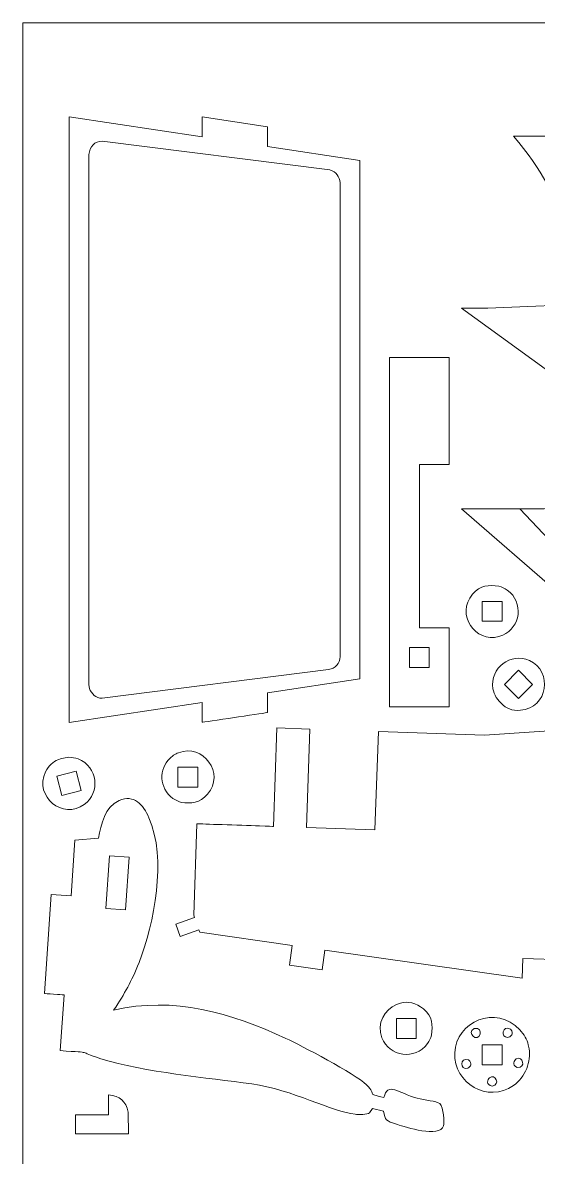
# Model space of a CAD drawing. Header units: centimetres. Extents: x -91 to 54, y -26 to 4.
# Drawn here: x -59.89 to -52.09, y -13 to 4.15 of the extents above; entities that cross this region are included whole.
import ezdxf

# ---------------------------------------------------------------- set-up
doc = ezdxf.new("R2010")
doc.units = ezdxf.units.CM
doc.header["$MEASUREMENT"] = 0
doc.layers.add('Camada 1', color=7, linetype='Continuous')

msp = doc.modelspace()

# ---------------------------------------------------------------- linework, layer by layer
at = {"layer": 'Camada 1', "color": 1, "lineweight": 0}
msp.add_lwpolyline([(-59.88543, -25.54968), (-38.88543, -25.54968), (-38.88543, 4.15032), (-59.88543, 4.15032), (-59.88543, -25.54968)], close=True, dxfattribs=at)
at = {"layer": 'Camada 1', "lineweight": 9}
for points, knots in [([(-56.67976, -6.35093), (-56.67976, -6.35093), (-56.62094, -6.34215), (-56.62094, -6.34215), (-56.62094, -6.34215), (-56.39333, -6.30819), (-56.18145, -6.27655), (-56.18145, -6.27655), (-56.18145, -6.27655), (-56.18145, -6.27655), (-56.18134, -5.97685), (-56.18134, -5.97685), (-56.18134, -5.97685), (-56.18134, -5.97685), (-54.78722, -5.76884), (-54.78722, -5.76884), (-54.78722, -5.76884), (-54.78722, -5.76884), (-54.7872, 2.06942), (-54.7872, 2.06942), (-54.7872, 2.06942), (-54.7872, 2.06942), (-56.18142, 2.27747), (-56.18142, 2.27747), (-56.18142, 2.27747), (-56.18142, 2.27747), (-56.18142, 2.57746), (-56.18142, 2.57746), (-56.18142, 2.57746), (-56.18142, 2.57746), (-57.17042, 2.72505), (-57.17042, 2.72505), (-57.17042, 2.72505), (-57.17042, 2.72505), (-57.17042, 2.42506), (-57.17042, 2.42506), (-57.17042, 2.42506), (-57.17042, 2.42506), (-59.18308, 2.72543), (-59.18308, 2.72543), (-59.18308, 2.72543), (-59.18308, 2.72543), (-59.18366, -6.4248), (-59.18366, -6.4248), (-59.18366, -6.4248), (-59.18366, -6.4248), (-57.17032, -6.12441), (-57.17032, -6.12441), (-57.17032, -6.12441), (-57.17032, -6.12441), (-57.17045, -6.42417), (-57.17045, -6.42417), (-57.17045, -6.42417), (-57.17045, -6.42417), (-56.92573, -6.38764), (-56.67976, -6.35093)], [0, 0, 0, 0, 0.06666667, 0.06666667, 0.06666667, 0.06666667, 0.13333333, 0.13333333, 0.13333333, 0.13333333, 0.2, 0.2, 0.2, 0.2, 0.26666667, 0.26666667, 0.26666667, 0.26666667, 0.33333333, 0.33333333, 0.33333333, 0.33333333, 0.4, 0.4, 0.4, 0.4, 0.46666667, 0.46666667, 0.46666667, 0.46666667, 0.53333333, 0.53333333, 0.53333333, 0.53333333, 0.6, 0.6, 0.6, 0.6, 0.66666667, 0.66666667, 0.66666667, 0.66666667, 0.73333333, 0.73333333, 0.73333333, 0.73333333, 0.8, 0.8, 0.8, 0.8, 0.86666667, 0.86666667, 0.86666667, 0.86666667, 1, 1, 1, 1]), ([(-51.64516, 0.90433), (-51.64516, 0.90433), (-51.66059, 0.96315), (-51.66059, 0.96315), (-51.66059, 0.96315), (-51.81255, 1.52721), (-52.033, 1.91967), (-52.46168, 2.4357), (-52.46168, 2.4357), (-52.46168, 2.4357), (-39.72736, 2.4357), (-39.72736, 2.4357), (-39.72736, 2.4357), (-39.58797, 2.4357), (-39.44857, 2.4357), (-39.30918, 2.4357), (-39.30918, 2.4357), (-39.30918, 2.4357), (-39.4633, 2.31915), (-39.4633, 2.31915), (-39.4633, 2.31915), (-39.73042, 2.10428), (-39.96537, 1.79758), (-40.11545, 1.4896), (-40.11545, 1.4896), (-40.26459, 1.18357), (-40.31862, 0.94568), (-40.34737, 0.64367), (-40.34737, 0.64367), (-40.34737, 0.64367), (-40.3526, 0.58484), (-40.3526, 0.58484), (-40.3526, 0.58484), (-40.35582, 0.54609), (-40.35872, 0.50622), (-40.36143, 0.46495), (-40.36143, 0.46495), (-40.36143, 0.46495), (-51.56512, 0.5442), (-51.56512, 0.5442), (-51.56512, 0.5442), (-51.59006, 0.67261), (-51.61642, 0.79193), (-51.64516, 0.90433)], [0, 0, 0, 0, 0.08333333, 0.08333333, 0.08333333, 0.08333333, 0.16666667, 0.16666667, 0.16666667, 0.16666667, 0.25, 0.25, 0.25, 0.25, 0.33333333, 0.33333333, 0.33333333, 0.33333333, 0.41666667, 0.41666667, 0.41666667, 0.41666667, 0.5, 0.5, 0.5, 0.5, 0.58333333, 0.58333333, 0.58333333, 0.58333333, 0.66666667, 0.66666667, 0.66666667, 0.66666667, 0.75, 0.75, 0.75, 0.75, 0.83333333, 0.83333333, 0.83333333, 0.83333333, 1, 1, 1, 1]), ([(-58.87687, -5.91075), (-58.8425, -5.99398), (-58.78082, -6.06124), (-58.68525, -6.05944), (-58.68525, -6.05944), (-58.68525, -6.05944), (-55.25949, -5.62779), (-55.25949, -5.62779), (-55.25949, -5.62779), (-55.15393, -5.60718), (-55.09266, -5.53668), (-55.08561, -5.42955), (-55.08561, -5.42955), (-55.08561, -5.42955), (-55.08559, 1.73009), (-55.08559, 1.73009), (-55.08559, 1.73009), (-55.09153, 1.82027), (-55.14552, 1.90382), (-55.2375, 1.92399), (-55.2375, 1.92399), (-55.2375, 1.92399), (-58.68522, 2.36009), (-58.68522, 2.36009), (-58.68522, 2.36009), (-58.78892, 2.36363), (-58.87714, 2.27122), (-58.88314, 2.16009), (-58.88314, 2.16009), (-58.88314, 2.16009), (-58.88363, -5.85938), (-58.88363, -5.85938), (-58.88363, -5.85938), (-58.88363, -5.85938), (-58.87687, -5.91075), (-58.87687, -5.91075)], [0, 0, 0, 0, 0.1, 0.1, 0.1, 0.1, 0.2, 0.2, 0.2, 0.2, 0.3, 0.3, 0.3, 0.3, 0.4, 0.4, 0.4, 0.4, 0.5, 0.5, 0.5, 0.5, 0.6, 0.6, 0.6, 0.6, 0.7, 0.7, 0.7, 0.7, 0.8, 0.8, 0.8, 0.8, 1, 1, 1, 1]), ([(-51.44504, -1.0984), (-51.44504, -1.0984), (-51.38622, -1.14088), (-51.38622, -1.14088), (-51.38622, -1.14088), (-51.29016, -1.21027), (-51.19859, -1.27639), (-51.19859, -1.27639), (-51.19859, -1.27639), (-51.19859, -1.27639), (-51.37423, -1.51958), (-51.37423, -1.51958), (-51.37423, -1.51958), (-51.37423, -1.51958), (-49.73175, -2.70576), (-49.73175, -2.70576), (-49.73175, -2.70576), (-49.73175, -2.70576), (-46.17234, -2.70576), (-46.17234, -2.70576), (-46.17234, -2.70576), (-46.17234, -2.70576), (-46.17234, -2.4058), (-46.17234, -2.4058), (-46.17234, -2.4058), (-46.17234, -2.4058), (-45.17245, -2.4058), (-45.17245, -2.4058), (-45.17245, -2.4058), (-45.17245, -2.4058), (-45.17245, -2.70576), (-45.17245, -2.70576), (-45.17245, -2.70576), (-45.17245, -2.70576), (-42.73804, -2.70576), (-42.73804, -2.70576), (-42.73804, -2.70576), (-42.53003, -2.7014), (-42.35649, -2.63645), (-42.20397, -2.49519), (-42.20397, -2.49519), (-42.00929, -2.31487), (-41.80309, -2.14661), (-41.60138, -1.97414), (-41.60138, -1.97414), (-41.60138, -1.97414), (-41.79806, -1.74765), (-41.79806, -1.74765), (-41.79806, -1.74765), (-41.79806, -1.74765), (-41.00533, -1.05931), (-41.00533, -1.05931), (-41.00533, -1.05931), (-41.00533, -1.05931), (-40.80866, -1.28579), (-40.80866, -1.28579), (-40.80866, -1.28579), (-40.80866, -1.28579), (-39.32241, 0.00476), (-39.32241, 0.00476), (-39.32241, 0.00476), (-39.32241, 0.00476), (-39.58641, 0.00484), (-40.00671, 0.00494), (-40.00671, 0.00494), (-40.00671, 0.00494), (-40.06553, 0.00495), (-40.06553, 0.00495), (-40.06553, 0.00495), (-41.74168, 0.00538), (-45.67138, 0.00641), (-45.67138, 0.00641), (-45.67138, 0.00641), (-45.67138, 0.00641), (-48.91563, 0.00467), (-48.91563, 0.00467), (-48.91563, 0.00467), (-48.91563, 0.00467), (-51.15369, -0.09242), (-51.15369, -0.09242), (-51.15369, -0.09242), (-51.15369, -0.09242), (-52.8485, -0.16599), (-52.8485, -0.16599), (-52.8485, -0.16599), (-52.8485, -0.16599), (-53.24845, -0.16599), (-53.24845, -0.16599), (-53.24845, -0.16599), (-53.24845, -0.16599), (-51.77951, -1.22687), (-51.77951, -1.22687), (-51.77951, -1.22687), (-51.77951, -1.22687), (-51.60388, -0.98368), (-51.60388, -0.98368), (-51.60388, -0.98368), (-51.60388, -0.98368), (-51.52982, -1.03716), (-51.44504, -1.0984)], [0, 0, 0, 0, 0.03846154, 0.03846154, 0.03846154, 0.03846154, 0.07692308, 0.07692308, 0.07692308, 0.07692308, 0.11538462, 0.11538462, 0.11538462, 0.11538462, 0.15384615, 0.15384615, 0.15384615, 0.15384615, 0.19230769, 0.19230769, 0.19230769, 0.19230769, 0.23076923, 0.23076923, 0.23076923, 0.23076923, 0.26923077, 0.26923077, 0.26923077, 0.26923077, 0.30769231, 0.30769231, 0.30769231, 0.30769231, 0.34615385, 0.34615385, 0.34615385, 0.34615385, 0.38461538, 0.38461538, 0.38461538, 0.38461538, 0.42307692, 0.42307692, 0.42307692, 0.42307692, 0.46153846, 0.46153846, 0.46153846, 0.46153846, 0.5, 0.5, 0.5, 0.5, 0.53846154, 0.53846154, 0.53846154, 0.53846154, 0.57692308, 0.57692308, 0.57692308, 0.57692308, 0.61538462, 0.61538462, 0.61538462, 0.61538462, 0.65384615, 0.65384615, 0.65384615, 0.65384615, 0.69230769, 0.69230769, 0.69230769, 0.69230769, 0.73076923, 0.73076923, 0.73076923, 0.73076923, 0.76923077, 0.76923077, 0.76923077, 0.76923077, 0.80769231, 0.80769231, 0.80769231, 0.80769231, 0.84615385, 0.84615385, 0.84615385, 0.84615385, 0.88461538, 0.88461538, 0.88461538, 0.88461538, 0.92307692, 0.92307692, 0.92307692, 0.92307692, 1, 1, 1, 1]), ([(-53.70883, -2.5251), (-53.70883, -2.5251), (-53.65001, -2.5251), (-53.65001, -2.5251), (-53.65001, -2.5251), (-53.54111, -2.5251), (-53.4355, -2.5251), (-53.4355, -2.5251), (-53.4355, -2.5251), (-53.4355, -2.5251), (-53.4355, -0.91035), (-53.4355, -0.91035), (-53.4355, -0.91035), (-53.4355, -0.91035), (-54.33536, -0.91035), (-54.33536, -0.91035), (-54.33536, -0.91035), (-54.33536, -0.91035), (-54.33536, -6.18879), (-54.33536, -6.18879), (-54.33536, -6.18879), (-54.33536, -6.18879), (-53.4355, -6.18901), (-53.4355, -6.18901), (-53.4355, -6.18901), (-53.4355, -6.18901), (-53.4355, -4.99468), (-53.4355, -4.99468), (-53.4355, -4.99468), (-53.4355, -4.99468), (-53.88542, -4.99468), (-53.88542, -4.99468), (-53.88542, -4.99468), (-53.88542, -4.99468), (-53.88542, -2.5251), (-53.88542, -2.5251), (-53.88542, -2.5251), (-53.88542, -2.5251), (-53.80307, -2.5251), (-53.70883, -2.5251)], [0, 0, 0, 0, 0.09090909, 0.09090909, 0.09090909, 0.09090909, 0.18181818, 0.18181818, 0.18181818, 0.18181818, 0.27272727, 0.27272727, 0.27272727, 0.27272727, 0.36363636, 0.36363636, 0.36363636, 0.36363636, 0.45454545, 0.45454545, 0.45454545, 0.45454545, 0.54545455, 0.54545455, 0.54545455, 0.54545455, 0.63636364, 0.63636364, 0.63636364, 0.63636364, 0.72727273, 0.72727273, 0.72727273, 0.72727273, 0.81818182, 0.81818182, 0.81818182, 0.81818182, 1, 1, 1, 1]), ([(-46.96225, -5.6058), (-46.71062, -5.6058), (-46.39852, -5.6058), (-46.39852, -5.6058), (-46.39852, -5.6058), (-46.39852, -5.6058), (-46.39852, -5.90577), (-46.39852, -5.90577), (-46.39852, -5.90577), (-46.39852, -5.90577), (-42.8391, -5.90577), (-42.8391, -5.90577), (-42.8391, -5.90577), (-42.8391, -5.90577), (-41.19663, -4.71958), (-41.19663, -4.71958), (-41.19663, -4.71958), (-41.19663, -4.71958), (-41.37226, -4.4764), (-41.37226, -4.4764), (-41.37226, -4.4764), (-41.37226, -4.4764), (-40.96698, -4.18369), (-40.96698, -4.18369), (-40.96698, -4.18369), (-40.96698, -4.18369), (-40.79135, -4.42688), (-40.79135, -4.42688), (-40.79135, -4.42688), (-40.79135, -4.42688), (-39.3224, -3.36599), (-39.3224, -3.36599), (-39.3224, -3.36599), (-39.3224, -3.36599), (-39.72236, -3.36599), (-39.72236, -3.36599), (-39.72236, -3.36599), (-39.72236, -3.36599), (-41.41717, -3.29243), (-41.41717, -3.29243), (-41.41717, -3.29243), (-41.41717, -3.29243), (-43.65523, -3.19533), (-43.65523, -3.19533), (-43.65523, -3.19533), (-43.65523, -3.19533), (-46.89948, -3.19359), (-46.89948, -3.19359), (-46.89948, -3.19359), (-46.89948, -3.19359), (-50.36192, -3.19451), (-52.17291, -3.19497), (-52.17291, -3.19497), (-52.17291, -3.19497), (-52.23173, -3.19498), (-52.23173, -3.19498), (-52.23173, -3.19498), (-52.84064, -3.19513), (-53.24845, -3.19525), (-53.24845, -3.19525), (-53.24845, -3.19525), (-53.24845, -3.19525), (-51.76219, -4.48579), (-51.76219, -4.48579), (-51.76219, -4.48579), (-51.76219, -4.48579), (-51.56552, -4.25931), (-51.56552, -4.25931), (-51.56552, -4.25931), (-51.56552, -4.25931), (-50.77279, -4.94765), (-50.77279, -4.94765), (-50.77279, -4.94765), (-50.77279, -4.94765), (-50.96948, -5.17415), (-50.96948, -5.17415), (-50.96948, -5.17415), (-50.76777, -5.34662), (-50.56156, -5.51488), (-50.36689, -5.69519), (-50.36689, -5.69519), (-50.21437, -5.83645), (-50.04083, -5.9014), (-49.83282, -5.90577), (-49.83282, -5.90577), (-49.83282, -5.90577), (-47.3984, -5.90577), (-47.3984, -5.90577), (-47.3984, -5.90577), (-47.3984, -5.90577), (-47.3984, -5.6058), (-47.3984, -5.6058), (-47.3984, -5.6058), (-47.3984, -5.6058), (-47.18925, -5.6058), (-46.96225, -5.6058)], [0, 0, 0, 0, 0.04, 0.04, 0.04, 0.04, 0.08, 0.08, 0.08, 0.08, 0.12, 0.12, 0.12, 0.12, 0.16, 0.16, 0.16, 0.16, 0.2, 0.2, 0.2, 0.2, 0.24, 0.24, 0.24, 0.24, 0.28, 0.28, 0.28, 0.28, 0.32, 0.32, 0.32, 0.32, 0.36, 0.36, 0.36, 0.36, 0.4, 0.4, 0.4, 0.4, 0.44, 0.44, 0.44, 0.44, 0.48, 0.48, 0.48, 0.48, 0.52, 0.52, 0.52, 0.52, 0.56, 0.56, 0.56, 0.56, 0.6, 0.6, 0.6, 0.6, 0.64, 0.64, 0.64, 0.64, 0.68, 0.68, 0.68, 0.68, 0.72, 0.72, 0.72, 0.72, 0.76, 0.76, 0.76, 0.76, 0.8, 0.8, 0.8, 0.8, 0.84, 0.84, 0.84, 0.84, 0.88, 0.88, 0.88, 0.88, 0.92, 0.92, 0.92, 0.92, 1, 1, 1, 1]), ([(-52.68421, -5.12896), (-52.68421, -5.12896), (-52.62538, -5.10811), (-52.62538, -5.10811), (-52.62538, -5.10811), (-52.35692, -4.98945), (-52.30015, -4.61525), (-52.55638, -4.42504), (-52.55638, -4.42504), (-52.59381, -4.39725), (-52.6393, -4.38316), (-52.68201, -4.36548), (-52.68201, -4.36548), (-52.83557, -4.34543), (-52.9615, -4.35044), (-53.08017, -4.48829), (-53.08017, -4.48829), (-53.34452, -4.79538), (-53.03623, -5.22446), (-52.68421, -5.12896)], [0, 0, 0, 0, 0.16666667, 0.16666667, 0.16666667, 0.16666667, 0.33333333, 0.33333333, 0.33333333, 0.33333333, 0.5, 0.5, 0.5, 0.5, 0.66666667, 0.66666667, 0.66666667, 0.66666667, 1, 1, 1, 1]), ([(-52.93417, -4.89677), (-52.93417, -4.89677), (-52.63421, -4.89677), (-52.63421, -4.89677), (-52.63421, -4.89677), (-52.63421, -4.89677), (-52.63421, -4.59679), (-52.63421, -4.59679), (-52.63421, -4.59679), (-52.63421, -4.59679), (-52.93417, -4.59679), (-52.93417, -4.59679), (-52.93417, -4.59679), (-52.93417, -4.59679), (-52.93417, -4.89677), (-52.93417, -4.89677)], [0, 0, 0, 0, 0.2, 0.2, 0.2, 0.2, 0.4, 0.4, 0.4, 0.4, 0.6, 0.6, 0.6, 0.6, 1, 1, 1, 1]), ([(-53.73543, -5.59458), (-53.73543, -5.59458), (-53.73543, -5.29462), (-53.73543, -5.29462), (-53.73543, -5.29462), (-53.73543, -5.29462), (-54.0354, -5.29462), (-54.0354, -5.29462), (-54.0354, -5.29462), (-54.0354, -5.29462), (-54.0354, -5.59458), (-54.0354, -5.59458), (-54.0354, -5.59458), (-54.0354, -5.59458), (-53.73543, -5.59458), (-53.73543, -5.59458)], [0, 0, 0, 0, 0.2, 0.2, 0.2, 0.2, 0.4, 0.4, 0.4, 0.4, 0.6, 0.6, 0.6, 0.6, 1, 1, 1, 1]), ([(-52.68463, -6.09918), (-52.68463, -6.09918), (-52.6442, -6.14194), (-52.6442, -6.14194), (-52.6442, -6.14194), (-52.57219, -6.21096), (-52.48788, -6.25192), (-52.35818, -6.24218), (-52.35818, -6.24218), (-51.93869, -6.21071), (-51.86278, -5.65048), (-52.22267, -5.49014), (-52.22267, -5.49014), (-52.50099, -5.36614), (-52.82099, -5.59353), (-52.77328, -5.91653), (-52.77328, -5.91653), (-52.76648, -5.96266), (-52.74427, -6.00479), (-52.72656, -6.0475), (-52.72656, -6.0475), (-52.71264, -6.0656), (-52.69877, -6.0829), (-52.68463, -6.09918)], [0, 0, 0, 0, 0.14285714, 0.14285714, 0.14285714, 0.14285714, 0.28571429, 0.28571429, 0.28571429, 0.28571429, 0.42857143, 0.42857143, 0.42857143, 0.42857143, 0.57142857, 0.57142857, 0.57142857, 0.57142857, 0.71428571, 0.71428571, 0.71428571, 0.71428571, 1, 1, 1, 1]), ([(-52.17258, -5.8501), (-52.17258, -5.8501), (-52.3847, -5.63799), (-52.3847, -5.63799), (-52.3847, -5.63799), (-52.3847, -5.63799), (-52.59682, -5.85011), (-52.59682, -5.85011), (-52.59682, -5.85011), (-52.59682, -5.85011), (-52.3847, -6.06223), (-52.3847, -6.06223), (-52.3847, -6.06223), (-52.3847, -6.06223), (-52.17258, -5.8501), (-52.17258, -5.8501)], [0, 0, 0, 0, 0.2, 0.2, 0.2, 0.2, 0.4, 0.4, 0.4, 0.4, 0.6, 0.6, 0.6, 0.6, 1, 1, 1, 1]), ([(-47.08125, -6.6737), (-47.08125, -6.6737), (-47.14002, -6.67132), (-47.14002, -6.67132), (-47.14002, -6.67132), (-47.41933, -6.66002), (-47.62558, -6.65168), (-47.62558, -6.65168), (-47.62558, -6.65168), (-47.62558, -6.65168), (-47.61512, -6.35201), (-47.61512, -6.35201), (-47.61512, -6.35201), (-47.61512, -6.35201), (-48.06229, -6.3364), (-48.06229, -6.3364), (-48.06229, -6.3364), (-48.06229, -6.3364), (-48.07276, -6.63618), (-48.07276, -6.63618), (-48.07276, -6.63618), (-48.07276, -6.63618), (-48.51995, -6.62056), (-48.51995, -6.62056), (-48.51995, -6.62056), (-48.51995, -6.62056), (-48.9801, -6.65192), (-48.9801, -6.65192), (-48.9801, -6.65192), (-48.9801, -6.65192), (-49.00052, -6.35267), (-49.00052, -6.35267), (-49.00052, -6.35267), (-49.00052, -6.35267), (-49.59903, -6.39347), (-49.59903, -6.39347), (-49.59903, -6.39347), (-49.59903, -6.39347), (-49.57863, -6.69273), (-49.57863, -6.69273), (-49.57863, -6.69273), (-49.57863, -6.69273), (-51.45146, -6.82041), (-51.45146, -6.82041), (-51.45146, -6.82041), (-51.45146, -6.82041), (-51.47186, -6.52115), (-51.47186, -6.52115), (-51.47186, -6.52115), (-51.47186, -6.52115), (-52.90207, -6.61865), (-52.90207, -6.61865), (-52.90207, -6.61865), (-52.90207, -6.61865), (-54.50576, -6.56265), (-54.50576, -6.56265), (-54.50576, -6.56265), (-54.50576, -6.56265), (-54.55776, -8.05151), (-54.55776, -8.05151), (-54.55776, -8.05151), (-54.55776, -8.05151), (-55.59229, -8.01538), (-55.59229, -8.01538), (-55.59229, -8.01538), (-55.59229, -8.01538), (-55.5403, -6.52652), (-55.5403, -6.52652), (-55.5403, -6.52652), (-55.5403, -6.52652), (-56.03993, -6.50907), (-56.03993, -6.50907), (-56.03993, -6.50907), (-56.03993, -6.50907), (-56.09193, -7.99793), (-56.09193, -7.99793), (-56.09193, -7.99793), (-56.09193, -7.99793), (-56.17889, -7.99489), (-56.30513, -7.99049), (-56.30513, -7.99049), (-56.30513, -7.99049), (-56.36391, -7.98843), (-56.36391, -7.98843), (-56.36391, -7.98843), (-56.70607, -7.97648), (-57.24943, -7.95751), (-57.24943, -7.95751), (-57.24943, -7.95751), (-57.24943, -7.95751), (-57.29772, -9.34039), (-57.29772, -9.34039), (-57.29772, -9.34039), (-57.29772, -9.34039), (-57.28585, -9.37388), (-57.28585, -9.37388), (-57.28585, -9.37388), (-57.28585, -9.37388), (-57.56857, -9.47412), (-57.56857, -9.47412), (-57.56857, -9.47412), (-57.56857, -9.47412), (-57.50172, -9.66259), (-57.50172, -9.66259), (-57.50172, -9.66259), (-57.50172, -9.66259), (-57.21902, -9.56235), (-57.21902, -9.56235), (-57.21902, -9.56235), (-57.21902, -9.56235), (-57.20714, -9.59586), (-57.20714, -9.59586), (-57.20714, -9.59586), (-57.20714, -9.59586), (-55.80878, -9.79625), (-55.80878, -9.79625), (-55.80878, -9.79625), (-55.80878, -9.79625), (-55.85108, -10.09321), (-55.85108, -10.09321), (-55.85108, -10.09321), (-55.85108, -10.09321), (-55.35614, -10.16369), (-55.35614, -10.16369), (-55.35614, -10.16369), (-55.35614, -10.16369), (-55.31384, -9.86673), (-55.31384, -9.86673), (-55.31384, -9.86673), (-55.31384, -9.86673), (-52.33028, -10.29167), (-52.33028, -10.29167), (-52.33028, -10.29167), (-52.33028, -10.29167), (-52.31982, -9.9919), (-52.31982, -9.9919), (-52.31982, -9.9919), (-52.31982, -9.9919), (-51.68101, -10.0142), (-51.68101, -10.0142), (-51.68101, -10.0142), (-51.68101, -10.0142), (-51.69147, -10.31397), (-51.69147, -10.31397), (-51.69147, -10.31397), (-51.69147, -10.31397), (-51.3917, -10.32444), (-51.3917, -10.32444), (-51.3917, -10.32444), (-51.3917, -10.32444), (-51.38124, -10.02467), (-51.38124, -10.02467), (-51.38124, -10.02467), (-51.38124, -10.02467), (-50.44264, -10.05745), (-50.44264, -10.05745), (-50.44264, -10.05745), (-50.44264, -10.05745), (-50.44007, -9.98373), (-50.44007, -9.98373), (-50.44007, -9.98373), (-50.44007, -9.98373), (-50.43688, -9.98384), (-50.43688, -9.98384), (-50.43688, -9.98384), (-50.43688, -9.98384), (-50.55741, -8.26272), (-50.55741, -8.26272), (-50.55741, -8.26272), (-50.55741, -8.26272), (-50.25814, -8.24234), (-50.25814, -8.24234), (-50.25814, -8.24234), (-50.25814, -8.24234), (-50.1387, -9.99425), (-50.1387, -9.99425), (-50.1387, -9.99425), (-50.1387, -9.99425), (-49.52039, -10.01584), (-49.52039, -10.01584), (-49.52039, -10.01584), (-49.55788, -10.10085), (-49.75911, -10.52315), (-49.75871, -10.58432), (-49.75871, -10.58432), (-49.75785, -10.71144), (-49.4011, -10.67862), (-49.29712, -10.64894), (-49.29712, -10.64894), (-49.1034, -10.59364), (-49.06768, -10.50183), (-48.96257, -10.33125), (-48.96257, -10.33125), (-48.47448, -9.53902), (-48.21135, -8.83389), (-48.15516, -7.91193), (-48.15516, -7.91193), (-48.15516, -7.91193), (-48.14626, -7.70898), (-48.14626, -7.70898), (-48.14626, -7.70898), (-47.68269, -7.9519), (-46.33552, -8.08417), (-45.81866, -8.06946), (-45.81866, -8.06946), (-45.59052, -8.06296), (-45.04327, -8.03742), (-45.00307, -7.71558), (-45.00307, -7.71558), (-44.97057, -7.45527), (-45.38272, -7.17247), (-45.66632, -7.21112), (-45.66632, -7.21112), (-45.66632, -7.21112), (-45.64671, -6.73173), (-45.64671, -6.73173), (-45.64671, -6.73173), (-45.64671, -6.73173), (-46.49547, -6.69739), (-47.08125, -6.6737)], [0, 0, 0, 0, 0.01785714, 0.01785714, 0.01785714, 0.01785714, 0.03571429, 0.03571429, 0.03571429, 0.03571429, 0.05357143, 0.05357143, 0.05357143, 0.05357143, 0.07142857, 0.07142857, 0.07142857, 0.07142857, 0.08928571, 0.08928571, 0.08928571, 0.08928571, 0.10714286, 0.10714286, 0.10714286, 0.10714286, 0.125, 0.125, 0.125, 0.125, 0.14285714, 0.14285714, 0.14285714, 0.14285714, 0.16071429, 0.16071429, 0.16071429, 0.16071429, 0.17857143, 0.17857143, 0.17857143, 0.17857143, 0.19642857, 0.19642857, 0.19642857, 0.19642857, 0.21428571, 0.21428571, 0.21428571, 0.21428571, 0.23214286, 0.23214286, 0.23214286, 0.23214286, 0.25, 0.25, 0.25, 0.25, 0.26785714, 0.26785714, 0.26785714, 0.26785714, 0.28571429, 0.28571429, 0.28571429, 0.28571429, 0.30357143, 0.30357143, 0.30357143, 0.30357143, 0.32142857, 0.32142857, 0.32142857, 0.32142857, 0.33928571, 0.33928571, 0.33928571, 0.33928571, 0.35714286, 0.35714286, 0.35714286, 0.35714286, 0.375, 0.375, 0.375, 0.375, 0.39285714, 0.39285714, 0.39285714, 0.39285714, 0.41071429, 0.41071429, 0.41071429, 0.41071429, 0.42857143, 0.42857143, 0.42857143, 0.42857143, 0.44642857, 0.44642857, 0.44642857, 0.44642857, 0.46428571, 0.46428571, 0.46428571, 0.46428571, 0.48214286, 0.48214286, 0.48214286, 0.48214286, 0.5, 0.5, 0.5, 0.5, 0.51785714, 0.51785714, 0.51785714, 0.51785714, 0.53571429, 0.53571429, 0.53571429, 0.53571429, 0.55357143, 0.55357143, 0.55357143, 0.55357143, 0.57142857, 0.57142857, 0.57142857, 0.57142857, 0.58928571, 0.58928571, 0.58928571, 0.58928571, 0.60714286, 0.60714286, 0.60714286, 0.60714286, 0.625, 0.625, 0.625, 0.625, 0.64285714, 0.64285714, 0.64285714, 0.64285714, 0.66071429, 0.66071429, 0.66071429, 0.66071429, 0.67857143, 0.67857143, 0.67857143, 0.67857143, 0.69642857, 0.69642857, 0.69642857, 0.69642857, 0.71428571, 0.71428571, 0.71428571, 0.71428571, 0.73214286, 0.73214286, 0.73214286, 0.73214286, 0.75, 0.75, 0.75, 0.75, 0.76785714, 0.76785714, 0.76785714, 0.76785714, 0.78571429, 0.78571429, 0.78571429, 0.78571429, 0.80357143, 0.80357143, 0.80357143, 0.80357143, 0.82142857, 0.82142857, 0.82142857, 0.82142857, 0.83928571, 0.83928571, 0.83928571, 0.83928571, 0.85714286, 0.85714286, 0.85714286, 0.85714286, 0.875, 0.875, 0.875, 0.875, 0.89285714, 0.89285714, 0.89285714, 0.89285714, 0.91071429, 0.91071429, 0.91071429, 0.91071429, 0.92857143, 0.92857143, 0.92857143, 0.92857143, 0.94642857, 0.94642857, 0.94642857, 0.94642857, 0.96428571, 0.96428571, 0.96428571, 0.96428571, 1, 1, 1, 1]), ([(-57.60273, -6.92236), (-57.60273, -6.92236), (-57.66155, -6.96977), (-57.66155, -6.96977), (-57.66155, -6.96977), (-57.82416, -7.12943), (-57.82803, -7.41575), (-57.61449, -7.57432), (-57.61449, -7.57432), (-57.57707, -7.60212), (-57.53155, -7.61619), (-57.48886, -7.63388), (-57.48886, -7.63388), (-57.33534, -7.65391), (-57.20934, -7.64892), (-57.09069, -7.51108), (-57.09069, -7.51108), (-56.81634, -7.1923), (-57.15875, -6.74235), (-57.52666, -6.88348), (-57.52666, -6.88348), (-57.55407, -6.89399), (-57.57947, -6.9071), (-57.60273, -6.92236)], [0, 0, 0, 0, 0.14285714, 0.14285714, 0.14285714, 0.14285714, 0.28571429, 0.28571429, 0.28571429, 0.28571429, 0.42857143, 0.42857143, 0.42857143, 0.42857143, 0.57142857, 0.57142857, 0.57142857, 0.57142857, 0.71428571, 0.71428571, 0.71428571, 0.71428571, 1, 1, 1, 1]), ([(-59.29582, -6.97255), (-59.29582, -6.97255), (-59.35177, -6.99104), (-59.35177, -6.99104), (-59.35177, -6.99104), (-59.42758, -7.02188), (-59.49018, -7.07469), (-59.53779, -7.17348), (-59.53779, -7.17348), (-59.72027, -7.5522), (-59.27325, -7.89844), (-58.95424, -7.66684), (-58.95424, -7.66684), (-58.70768, -7.48785), (-58.74464, -7.09699), (-59.04821, -6.97682), (-59.04821, -6.97682), (-59.09154, -6.95965), (-59.13915, -6.95782), (-59.18497, -6.95179), (-59.18497, -6.95179), (-59.22413, -6.957), (-59.26114, -6.96331), (-59.29582, -6.97255)], [0, 0, 0, 0, 0.14285714, 0.14285714, 0.14285714, 0.14285714, 0.28571429, 0.28571429, 0.28571429, 0.28571429, 0.42857143, 0.42857143, 0.42857143, 0.42857143, 0.57142857, 0.57142857, 0.57142857, 0.57142857, 0.71428571, 0.71428571, 0.71428571, 0.71428571, 1, 1, 1, 1]), ([(-59.29103, -7.53024), (-59.29103, -7.53024), (-59.00128, -7.4526), (-59.00128, -7.4526), (-59.00128, -7.4526), (-59.00128, -7.4526), (-59.07892, -7.16284), (-59.07892, -7.16284), (-59.07892, -7.16284), (-59.07892, -7.16284), (-59.36867, -7.24048), (-59.36867, -7.24048), (-59.36867, -7.24048), (-59.36867, -7.24048), (-59.29103, -7.53024), (-59.29103, -7.53024)], [0, 0, 0, 0, 0.2, 0.2, 0.2, 0.2, 0.4, 0.4, 0.4, 0.4, 0.6, 0.6, 0.6, 0.6, 1, 1, 1, 1]), ([(-57.23669, -7.10258), (-57.23669, -7.10258), (-57.53666, -7.10258), (-57.53666, -7.10258), (-57.53666, -7.10258), (-57.53666, -7.10258), (-57.53666, -7.40257), (-57.53666, -7.40257), (-57.53666, -7.40257), (-57.53666, -7.40257), (-57.23669, -7.40257), (-57.23669, -7.40257), (-57.23669, -7.40257), (-57.23669, -7.40257), (-57.23669, -7.10258), (-57.23669, -7.10258)], [0, 0, 0, 0, 0.2, 0.2, 0.2, 0.2, 0.4, 0.4, 0.4, 0.4, 0.6, 0.6, 0.6, 0.6, 1, 1, 1, 1]), ([(-59.41824, -10.53309), (-59.41824, -10.53309), (-59.35955, -10.53719), (-59.35955, -10.53719), (-59.35955, -10.53719), (-59.30536, -10.54098), (-59.26124, -10.54406), (-59.26124, -10.54406), (-59.26124, -10.54406), (-59.26124, -10.54406), (-59.25909, -10.54557), (-59.25909, -10.54557), (-59.25909, -10.54557), (-59.25909, -10.54557), (-59.31787, -11.38625), (-59.31787, -11.38625), (-59.31787, -11.38625), (-58.77653, -11.4241), (-59.09246, -11.38674), (-58.70291, -11.50811), (-58.70291, -11.50811), (-58.03595, -11.71592), (-57.10202, -11.79593), (-56.41947, -11.88947), (-56.41947, -11.88947), (-55.81447, -11.97238), (-55.18869, -12.31641), (-54.85763, -12.34837), (-54.85763, -12.34837), (-54.81256, -12.35272), (-54.66906, -12.36003), (-54.63871, -12.32503), (-54.63871, -12.32503), (-54.63871, -12.32503), (-54.5946, -12.26126), (-54.5946, -12.26126), (-54.5946, -12.26126), (-54.5946, -12.26126), (-54.42671, -12.30118), (-54.42671, -12.30118), (-54.42671, -12.30118), (-54.39779, -12.43943), (-54.40727, -12.44377), (-54.21571, -12.50312), (-54.21571, -12.50312), (-54.10049, -12.53882), (-53.57836, -12.70973), (-53.52199, -12.52381), (-53.52199, -12.52381), (-53.50812, -12.47807), (-53.51508, -12.24237), (-53.57881, -12.18755), (-53.57881, -12.18755), (-53.62681, -12.14623), (-53.8044, -12.13736), (-53.92008, -12.10564), (-53.92008, -12.10564), (-54.20872, -12.02649), (-54.36648, -11.85274), (-54.42183, -12.09529), (-54.42183, -12.09529), (-54.71105, -12.02682), (-54.5108, -12.07654), (-54.68399, -11.90518), (-54.68399, -11.90518), (-54.85934, -11.73168), (-55.675, -11.30848), (-55.90626, -11.20101), (-55.90626, -11.20101), (-56.73095, -10.81782), (-57.60349, -10.55972), (-58.51034, -10.77636), (-58.51034, -10.77636), (-58.3362, -10.51009), (-58.24351, -10.35287), (-58.12603, -10.05372), (-58.12603, -10.05372), (-57.89545, -9.46654), (-57.7028, -8.48366), (-57.97574, -7.86555), (-57.97574, -7.86555), (-58.06277, -7.66846), (-58.1994, -7.50712), (-58.42745, -7.6076), (-58.42745, -7.6076), (-58.64305, -7.70262), (-58.69911, -7.96798), (-58.7376, -8.17473), (-58.7376, -8.17473), (-58.7376, -8.17473), (-59.09547, -8.2061), (-59.09547, -8.2061), (-59.09547, -8.2061), (-59.09547, -8.2061), (-59.15422, -9.04594), (-59.15422, -9.04594), (-59.15422, -9.04594), (-59.15422, -9.04594), (-59.45359, -9.02715), (-59.45359, -9.02715), (-59.45359, -9.02715), (-59.45359, -9.02715), (-59.55781, -10.52333), (-59.55781, -10.52333), (-59.55781, -10.52333), (-59.55781, -10.52333), (-59.48937, -10.52811), (-59.41824, -10.53309)], [0, 0, 0, 0, 0.03571429, 0.03571429, 0.03571429, 0.03571429, 0.07142857, 0.07142857, 0.07142857, 0.07142857, 0.10714286, 0.10714286, 0.10714286, 0.10714286, 0.14285714, 0.14285714, 0.14285714, 0.14285714, 0.17857143, 0.17857143, 0.17857143, 0.17857143, 0.21428571, 0.21428571, 0.21428571, 0.21428571, 0.25, 0.25, 0.25, 0.25, 0.28571429, 0.28571429, 0.28571429, 0.28571429, 0.32142857, 0.32142857, 0.32142857, 0.32142857, 0.35714286, 0.35714286, 0.35714286, 0.35714286, 0.39285714, 0.39285714, 0.39285714, 0.39285714, 0.42857143, 0.42857143, 0.42857143, 0.42857143, 0.46428571, 0.46428571, 0.46428571, 0.46428571, 0.5, 0.5, 0.5, 0.5, 0.53571429, 0.53571429, 0.53571429, 0.53571429, 0.57142857, 0.57142857, 0.57142857, 0.57142857, 0.60714286, 0.60714286, 0.60714286, 0.60714286, 0.64285714, 0.64285714, 0.64285714, 0.64285714, 0.67857143, 0.67857143, 0.67857143, 0.67857143, 0.71428571, 0.71428571, 0.71428571, 0.71428571, 0.75, 0.75, 0.75, 0.75, 0.78571429, 0.78571429, 0.78571429, 0.78571429, 0.82142857, 0.82142857, 0.82142857, 0.82142857, 0.85714286, 0.85714286, 0.85714286, 0.85714286, 0.89285714, 0.89285714, 0.89285714, 0.89285714, 0.92857143, 0.92857143, 0.92857143, 0.92857143, 1, 1, 1, 1]), ([(-58.32895, -9.2588), (-58.32895, -9.2588), (-58.27315, -8.46084), (-58.27315, -8.46084), (-58.27315, -8.46084), (-58.27315, -8.46084), (-58.57239, -8.43992), (-58.57239, -8.43992), (-58.57239, -8.43992), (-58.57239, -8.43992), (-58.62819, -9.23788), (-58.62819, -9.23788), (-58.62819, -9.23788), (-58.62819, -9.23788), (-58.32895, -9.2588), (-58.32895, -9.2588)], [0, 0, 0, 0, 0.2, 0.2, 0.2, 0.2, 0.4, 0.4, 0.4, 0.4, 0.6, 0.6, 0.6, 0.6, 1, 1, 1, 1]), ([(-54.1737, -10.66756), (-54.1737, -10.66756), (-54.23252, -10.68775), (-54.23252, -10.68775), (-54.23252, -10.68775), (-54.41241, -10.76562), (-54.53488, -10.97381), (-54.45164, -11.19089), (-54.45164, -11.19089), (-54.34254, -11.47534), (-53.95548, -11.54089), (-53.76079, -11.27871), (-53.76079, -11.27871), (-53.73299, -11.24128), (-53.71891, -11.19581), (-53.70122, -11.15307), (-53.70122, -11.15307), (-53.68118, -10.99957), (-53.68618, -10.87352), (-53.82404, -10.75494), (-53.82404, -10.75494), (-53.93488, -10.65958), (-54.06155, -10.63874), (-54.1737, -10.66756)], [0, 0, 0, 0, 0.14285714, 0.14285714, 0.14285714, 0.14285714, 0.28571429, 0.28571429, 0.28571429, 0.28571429, 0.42857143, 0.42857143, 0.42857143, 0.42857143, 0.57142857, 0.57142857, 0.57142857, 0.57142857, 0.71428571, 0.71428571, 0.71428571, 0.71428571, 1, 1, 1, 1]), ([(-52.22602, -11.35763), (-52.22602, -11.35763), (-52.23798, -11.2988), (-52.23798, -11.2988), (-52.23798, -11.2988), (-52.25942, -11.21826), (-52.30151, -11.1418), (-52.36745, -11.07092), (-52.36745, -11.07092), (-52.72793, -10.68343), (-53.33087, -10.94654), (-53.34965, -11.419), (-53.34965, -11.419), (-53.36812, -11.88381), (-52.85026, -12.18327), (-52.46332, -11.9131), (-52.46332, -11.9131), (-52.36776, -11.84638), (-52.30794, -11.76367), (-52.26069, -11.65894), (-52.26069, -11.65894), (-52.22563, -11.55497), (-52.21235, -11.45372), (-52.22602, -11.35763)], [0, 0, 0, 0, 0.14285714, 0.14285714, 0.14285714, 0.14285714, 0.28571429, 0.28571429, 0.28571429, 0.28571429, 0.42857143, 0.42857143, 0.42857143, 0.42857143, 0.57142857, 0.57142857, 0.57142857, 0.57142857, 0.71428571, 0.71428571, 0.71428571, 0.71428571, 1, 1, 1, 1]), ([(-54.23252, -10.90094), (-54.23252, -10.90094), (-54.23252, -11.20091), (-54.23252, -11.20091), (-54.23252, -11.20091), (-54.23252, -11.20091), (-53.93254, -11.20091), (-53.93254, -11.20091), (-53.93254, -11.20091), (-53.93254, -11.20091), (-53.93254, -10.90094), (-53.93254, -10.90094), (-53.93254, -10.90094), (-53.93254, -10.90094), (-54.23252, -10.90094), (-54.23252, -10.90094)], [0, 0, 0, 0, 0.2, 0.2, 0.2, 0.2, 0.4, 0.4, 0.4, 0.4, 0.6, 0.6, 0.6, 0.6, 1, 1, 1, 1]), ([(-53.05751, -11.0533), (-53.18626, -11.12508), (-53.00158, -11.26479), (-52.96765, -11.13747), (-52.96765, -11.13747), (-52.95423, -11.08713), (-52.97915, -11.0404), (-53.05751, -11.0533)], [0, 0, 0, 0, 0.33333333, 0.33333333, 0.33333333, 0.33333333, 1, 1, 1, 1]), ([(-52.5098, -11.06076), (-52.63068, -10.99611), (-52.65865, -11.19307), (-52.55151, -11.18653), (-52.55151, -11.18653), (-52.51479, -11.1843), (-52.43751, -11.13316), (-52.5098, -11.06076)], [0, 0, 0, 0, 0.33333333, 0.33333333, 0.33333333, 0.33333333, 1, 1, 1, 1]), ([(-52.93468, -11.29924), (-52.93468, -11.29924), (-52.93468, -11.59923), (-52.93468, -11.59923), (-52.93468, -11.59923), (-52.93468, -11.59923), (-52.63469, -11.59923), (-52.63469, -11.59923), (-52.63469, -11.59923), (-52.63469, -11.59923), (-52.63469, -11.29924), (-52.63469, -11.29924), (-52.63469, -11.29924), (-52.63469, -11.29924), (-52.93468, -11.29924), (-52.93468, -11.29924)], [0, 0, 0, 0, 0.2, 0.2, 0.2, 0.2, 0.4, 0.4, 0.4, 0.4, 0.6, 0.6, 0.6, 0.6, 1, 1, 1, 1]), ([(-53.14158, -11.52745), (-53.28486, -11.46972), (-53.27221, -11.7006), (-53.15352, -11.64897), (-53.15352, -11.64897), (-53.10533, -11.628), (-53.08794, -11.5801), (-53.14158, -11.52745)], [0, 0, 0, 0, 0.33333333, 0.33333333, 0.33333333, 0.33333333, 1, 1, 1, 1]), ([(-52.40483, -11.6407), (-52.26535, -11.65098), (-52.32501, -11.45543), (-52.42026, -11.51011), (-52.42026, -11.51011), (-52.45198, -11.52831), (-52.49839, -11.60437), (-52.40483, -11.6407)], [0, 0, 0, 0, 0.33333333, 0.33333333, 0.33333333, 0.33333333, 1, 1, 1, 1]), ([(-52.78471, -11.92256), (-52.64882, -11.90394), (-52.74192, -11.72801), (-52.82475, -11.79624), (-52.82475, -11.79624), (-52.85322, -11.8197), (-52.88561, -11.9064), (-52.78471, -11.92256)], [0, 0, 0, 0, 0.33333333, 0.33333333, 0.33333333, 0.33333333, 1, 1, 1, 1]), ([(-58.58544, -12.31652), (-58.58544, -12.31652), (-58.58544, -12.2577), (-58.58544, -12.2577), (-58.58544, -12.2577), (-58.58544, -12.17018), (-58.58544, -12.0557), (-58.58544, -12.0557), (-58.58544, -12.0557), (-58.41424, -12.07243), (-58.32696, -12.14892), (-58.28803, -12.31652), (-58.28803, -12.31652), (-58.28803, -12.31652), (-58.28545, -12.64365), (-58.28545, -12.64365), (-58.28545, -12.64365), (-58.28545, -12.64365), (-59.08541, -12.64365), (-59.08541, -12.64365), (-59.08541, -12.64365), (-59.08541, -12.64365), (-59.08541, -12.35567), (-59.08541, -12.35567), (-59.08541, -12.35567), (-59.08541, -12.35567), (-58.58544, -12.35567), (-58.58544, -12.35567), (-58.58544, -12.35567), (-58.58544, -12.35567), (-58.58544, -12.34031), (-58.58544, -12.31652)], [0, 0, 0, 0, 0.11111111, 0.11111111, 0.11111111, 0.11111111, 0.22222222, 0.22222222, 0.22222222, 0.22222222, 0.33333333, 0.33333333, 0.33333333, 0.33333333, 0.44444444, 0.44444444, 0.44444444, 0.44444444, 0.55555556, 0.55555556, 0.55555556, 0.55555556, 0.66666667, 0.66666667, 0.66666667, 0.66666667, 0.77777778, 0.77777778, 0.77777778, 0.77777778, 1, 1, 1, 1])]:
    msp.add_open_spline(points, degree=3, knots=knots, dxfattribs=at)
at = {"layer": 'Camada 1', "color": 140, "lineweight": 9}
msp.add_open_spline([(-52.36717, -3.19528), (-52.36717, -3.19528), (-50.33865, -5.33826), (-50.33865, -5.33826), (-50.33865, -5.33826), (-50.26677, -5.41649), (-50.2456, -5.44459), (-50.14357, -5.49632), (-50.14357, -5.49632), (-50.07125, -5.53299), (-49.96003, -5.56999), (-49.87943, -5.57538), (-49.87943, -5.57538), (-49.87943, -5.57538), (-43.96485, -5.57755), (-43.96485, -5.57755), (-43.96485, -5.57755), (-43.96485, -5.57755), (-43.55656, -5.50057), (-43.55656, -5.50057), (-43.55656, -5.50057), (-43.1384, -5.36996), (-42.80612, -5.05173), (-42.49612, -4.74733), (-42.49612, -4.74733), (-42.34165, -4.59565), (-42.06136, -4.30384), (-41.92936, -4.13033), (-41.92936, -4.13033), (-41.92936, -4.13033), (-41.3756, -3.36603), (-41.3756, -3.36603), (-41.3756, -3.36603), (-41.3756, -3.36603), (-41.37562, -3.29252), (-41.37562, -3.29252)], degree=3, knots=[0, 0, 0, 0, 0.1, 0.1, 0.1, 0.1, 0.2, 0.2, 0.2, 0.2, 0.3, 0.3, 0.3, 0.3, 0.4, 0.4, 0.4, 0.4, 0.5, 0.5, 0.5, 0.5, 0.6, 0.6, 0.6, 0.6, 0.7, 0.7, 0.7, 0.7, 0.8, 0.8, 0.8, 0.8, 1, 1, 1, 1], dxfattribs=at)

doc.saveas('drawing.dxf')
